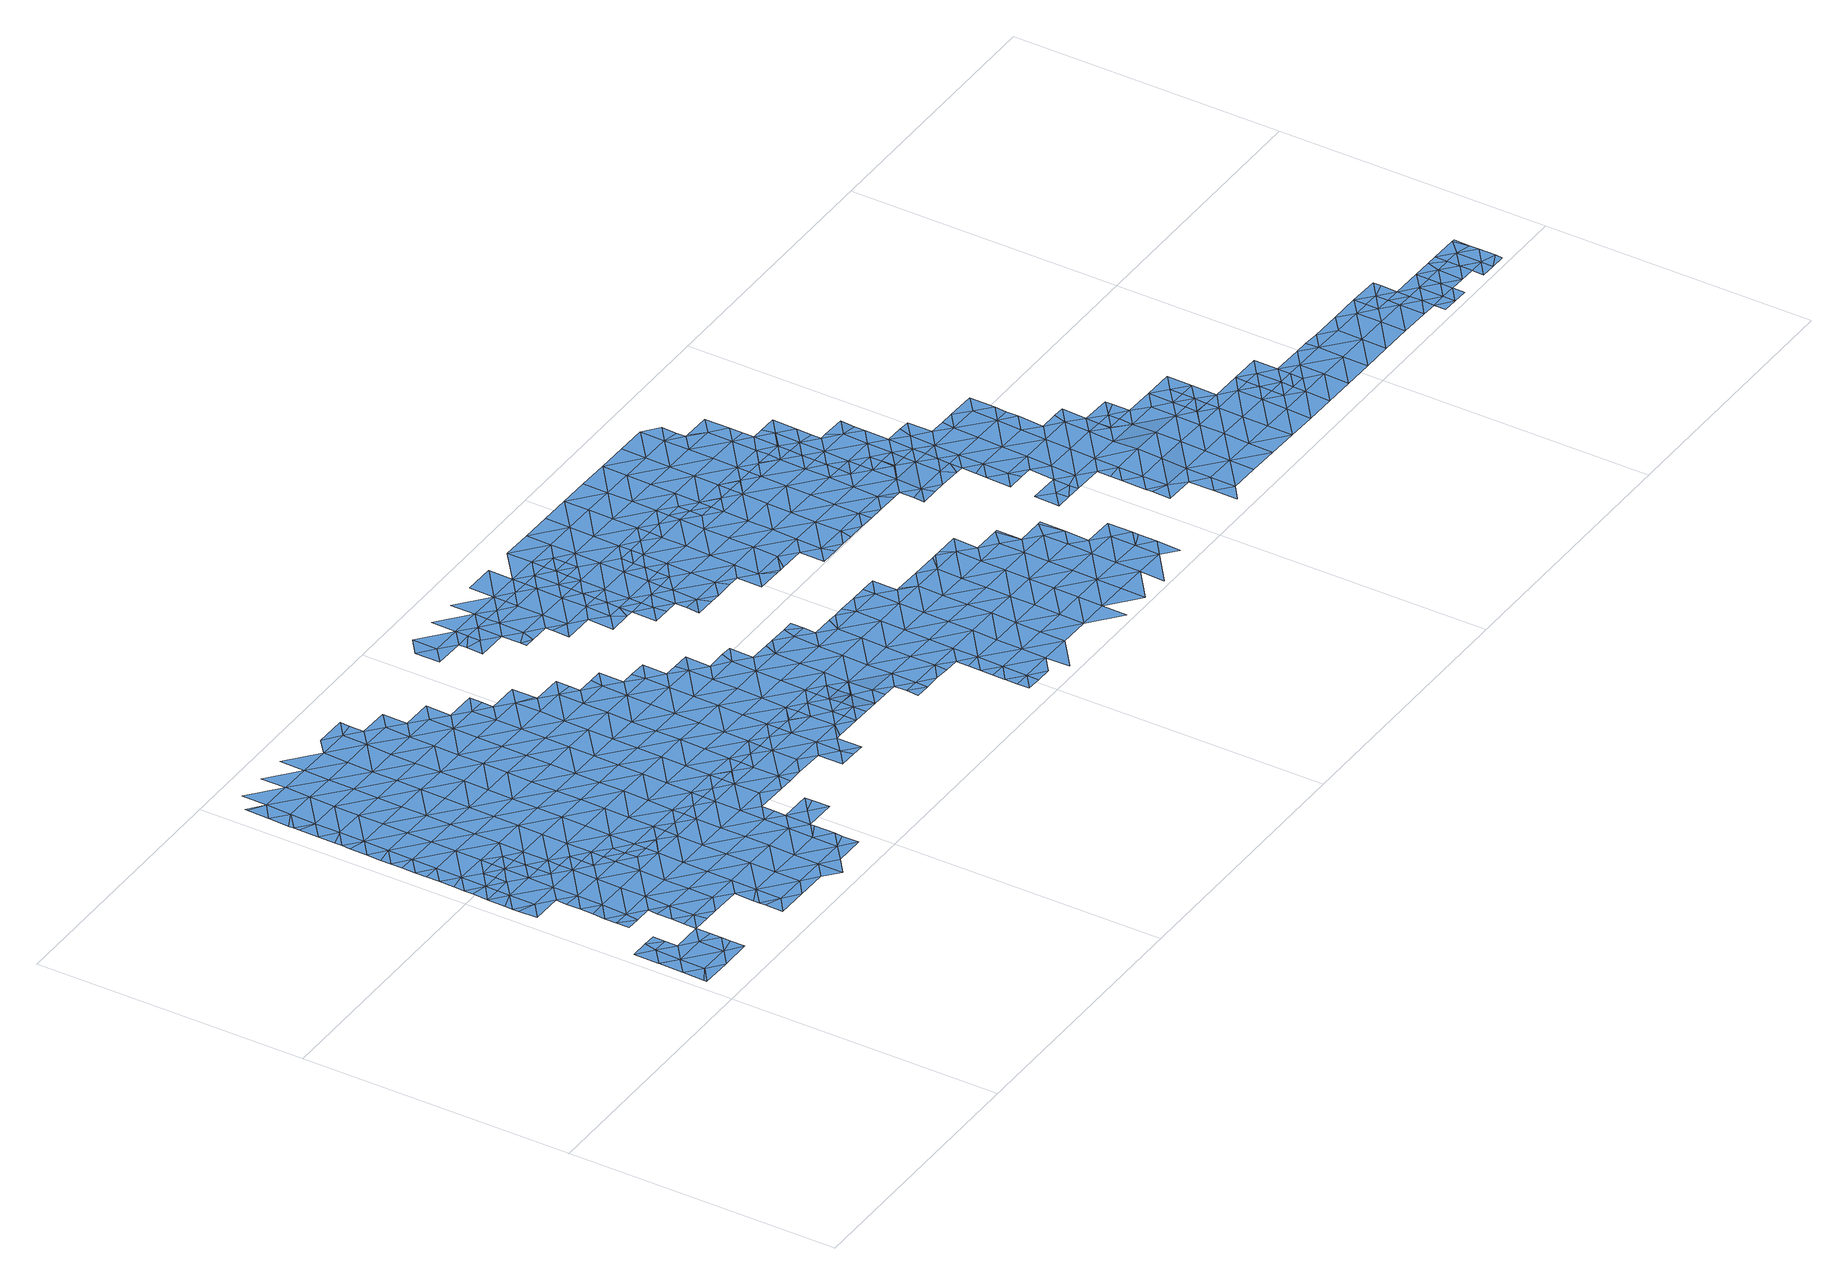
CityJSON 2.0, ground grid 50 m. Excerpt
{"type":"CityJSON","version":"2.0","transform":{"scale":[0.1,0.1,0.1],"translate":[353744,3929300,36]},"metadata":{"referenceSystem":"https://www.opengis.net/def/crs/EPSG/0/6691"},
"CityObjects":{
"waterbody1":{"type":"WaterBody","attributes":{"name":"3","class":"1140","function":"1","WaterBodyRiverFloodingRiskAttribute.description":"6","WaterBodyRiverFloodingRiskAttribute.rankOrg":"1","WaterBodyRiverFloodingRiskAttribute.adminType":"2","WaterBodyRiverFloodingRiskAttribute.scale":"L2"},"geometry":[{"type":"MultiSurface","lod":"1","boundaries":[[[0,1,2]],[[3,4,5]],[[6,7,8]],[[9,10,7]],[[10,9,11]],[[1,10,11]],[[1,12,13]],[[14,2,4]],[[4,2,11]],[[0,12,1]],[[6,15,9]],[[10,1,13]],[[7,6,9]],[[2,1,11]],[[0,2,16]],[[16,2,17]],[[17,2,14]],[[14,4,3]],[[15,18,9]],[[5,4,19]],[[19,4,11]],[[20,19,11]],[[20,11,18]],[[18,11,9]]]}]},
"waterbody2":{"type":"WaterBody","attributes":{"name":"3","class":"1140","function":"1","WaterBodyRiverFloodingRiskAttribute.description":"6","WaterBodyRiverFloodingRiskAttribute.rankOrg":"1","WaterBodyRiverFloodingRiskAttribute.adminType":"2","WaterBodyRiverFloodingRiskAttribute.scale":"L2"},"geometry":[{"type":"MultiSurface","lod":"1","boundaries":[[[21,22,23]],[[24,25,26]],[[27,21,23]],[[28,22,21]],[[21,29,28]],[[25,30,31]],[[32,28,29]],[[33,32,29]],[[25,24,30]],[[31,34,35]],[[30,34,31]],[[29,36,33]],[[35,34,37]],[[38,39,13]],[[37,40,41]],[[27,42,21]],[[30,24,43]],[[39,38,44]],[[45,36,29]],[[40,37,34]],[[27,41,40]],[[13,46,38]],[[47,48,44]],[[43,49,30]],[[29,21,42]],[[30,50,34]],[[47,44,38]],[[42,27,40]],[[43,48,47]],[[51,38,46]],[[49,50,30]],[[47,49,43]],[[52,40,34]],[[53,29,42]],[[45,29,53]],[[50,52,34]],[[51,54,38]],[[55,42,40]],[[56,45,53]],[[57,45,56]],[[47,38,54]],[[42,58,53]],[[59,57,56]],[[47,60,49]],[[61,59,56]],[[62,54,51]],[[63,64,53]],[[55,40,52]],[[42,55,58]],[[60,47,54]],[[53,58,63]],[[65,50,49]],[[56,53,64]],[[66,61,56]],[[67,65,49]],[[68,66,56]],[[68,56,64]],[[50,65,52]],[[49,60,67]],[[69,70,71]],[[72,58,55]],[[73,55,52]],[[74,71,70]],[[75,69,71]],[[76,77,75]],[[77,76,62]],[[78,54,62]],[[79,73,52]],[[76,75,71]],[[65,79,52]],[[73,80,55]],[[60,54,78]],[[80,81,55]],[[76,78,62]],[[60,82,67]],[[72,55,81]],[[78,82,60]],[[71,83,76]],[[82,84,67]],[[67,85,65]],[[86,73,79]],[[87,79,65]],[[71,74,83]],[[84,85,67]],[[85,87,65]],[[88,86,79]],[[87,88,79]],[[74,89,83]],[[76,83,90]],[[78,76,91]],[[92,86,88]],[[82,78,91]],[[76,90,91]],[[82,93,84]],[[91,93,82]],[[94,87,85]],[[95,90,83]],[[89,95,83]],[[96,94,85]],[[97,98,84]],[[99,95,89]],[[97,84,93]],[[95,100,90]],[[85,84,98]],[[85,101,96]],[[100,102,90]],[[85,98,101]],[[91,90,102]],[[99,103,95]],[[93,91,102]],[[93,104,97]],[[105,101,98]],[[103,106,95]],[[95,106,100]],[[104,93,102]],[[105,98,107]],[[97,104,108]],[[98,97,109]],[[110,106,103]],[[98,109,107]],[[97,108,109]],[[100,106,111]],[[102,100,112]],[[104,102,112]],[[100,111,112]],[[104,113,108]],[[114,107,109]],[[106,115,111]],[[116,106,110]],[[113,104,112]],[[106,116,115]],[[113,117,108]],[[108,118,109]],[[115,119,111]],[[112,111,120]],[[114,109,121]],[[111,119,120]],[[109,118,121]],[[113,112,122]],[[108,117,118]],[[112,120,122]],[[123,117,113]],[[124,123,113]],[[124,113,122]],[[120,125,122]],[[126,121,118]],[[127,125,120]],[[123,128,117]],[[117,129,118]],[[118,130,126]],[[131,122,125]],[[132,128,123]],[[133,125,127]],[[118,129,130]],[[117,128,129]],[[131,125,133]],[[134,130,129]],[[135,129,128]],[[129,136,134]],[[137,136,129]],[[128,132,135]],[[138,137,129]],[[135,138,129]],[[132,139,135]],[[140,135,139]],[[141,137,138]],[[142,138,135]],[[138,143,141]],[[144,142,135]],[[135,140,144]],[[142,143,138]],[[145,144,140]],[[146,143,142]],[[145,147,144]],[[148,149,145]],[[150,149,148]],[[151,146,142]],[[142,144,147]],[[152,151,142]],[[145,149,147]],[[149,150,153]],[[142,147,152]],[[154,149,153]],[[147,149,154]],[[155,151,152]],[[156,152,147]],[[157,155,152]],[[158,156,154]],[[147,154,156]],[[159,156,158]],[[157,152,160]],[[152,156,160]],[[161,157,160]],[[162,161,160]],[[163,156,159]],[[160,156,164]],[[164,156,163]],[[162,160,165]],[[160,164,165]],[[165,164,166]],[[166,164,167]],[[168,165,166]],[[167,169,166]],[[169,170,166]],[[166,171,168]],[[167,172,169]],[[170,171,166]]]}]},
"waterbody3":{"type":"WaterBody","attributes":{"name":"3","class":"1140","function":"1","WaterBodyRiverFloodingRiskAttribute.description":"6","WaterBodyRiverFloodingRiskAttribute.rankOrg":"2","WaterBodyRiverFloodingRiskAttribute.adminType":"2","WaterBodyRiverFloodingRiskAttribute.scale":"L2"},"geometry":[{"type":"MultiSurface","lod":"1","boundaries":[[[36,173,33]],[[174,33,173]],[[175,174,173]],[[175,176,177]],[[176,175,173]],[[178,177,176]],[[36,45,173]],[[59,176,173]],[[179,178,176]],[[180,178,179]],[[57,59,173]],[[181,180,179]],[[173,45,57]],[[181,182,183]],[[179,182,181]],[[184,183,182]],[[185,176,59]],[[176,186,179]],[[187,188,189]],[[187,184,188]],[[188,184,182]],[[190,191,189]],[[61,185,59]],[[191,190,192]],[[190,189,188]],[[182,179,186]],[[176,185,186]],[[182,193,188]],[[190,194,192]],[[195,194,196]],[[195,192,194]],[[61,66,185]],[[197,190,188]],[[193,182,186]],[[63,58,198]],[[199,200,201]],[[64,63,198]],[[199,196,200]],[[58,72,198]],[[202,186,185]],[[196,194,200]],[[203,204,201]],[[205,66,68]],[[197,188,193]],[[203,206,204]],[[202,185,66]],[[200,203,201]],[[205,64,198]],[[68,64,205]],[[197,207,190]],[[72,81,198]],[[207,208,190]],[[203,209,206]],[[202,210,186]],[[202,66,205]],[[206,209,211]],[[194,190,208]],[[194,212,200]],[[211,209,213]],[[193,186,210]],[[86,214,73]],[[193,215,197]],[[80,214,81]],[[216,198,81]],[[80,73,214]],[[200,217,203]],[[218,207,197]],[[215,193,210]],[[194,208,212]],[[205,198,219]],[[81,214,216]],[[86,92,214]],[[198,216,219]],[[209,203,217]],[[218,197,215]],[[202,205,220]],[[200,212,217]],[[218,221,207]],[[94,88,87]],[[217,222,209]],[[210,202,220]],[[214,223,216]],[[208,207,221]],[[205,219,220]],[[224,209,222]],[[88,225,92]],[[223,214,92]],[[88,94,225]],[[215,210,226]],[[212,208,227]],[[226,210,220]],[[215,228,218]],[[223,92,225]],[[212,229,217]],[[208,221,227]],[[94,96,225]],[[230,220,219]],[[231,222,217]],[[216,223,232]],[[219,216,230]],[[215,226,228]],[[228,233,218]],[[218,234,221]],[[212,227,229]],[[101,225,96]],[[229,231,217]],[[235,223,225]],[[230,216,232]],[[220,236,226]],[[237,238,222]],[[235,225,101]],[[221,234,227]],[[239,228,226]],[[234,218,233]],[[235,240,223]],[[223,241,232]],[[220,230,236]],[[237,222,231]],[[101,105,235]],[[240,241,223]],[[229,227,242]],[[229,243,231]],[[226,236,239]],[[228,244,233]],[[227,234,242]],[[242,243,229]],[[105,107,235]],[[230,232,241]],[[244,234,233]],[[230,245,236]],[[246,228,239]],[[241,245,230]],[[231,247,237]],[[243,247,231]],[[244,228,246]],[[235,248,240]],[[236,249,239]],[[250,251,237]],[[234,252,242]],[[245,249,236]],[[235,107,248]],[[253,241,240]],[[242,254,243]],[[239,255,246]],[[234,244,252]],[[237,247,250]],[[107,114,248]],[[253,245,241]],[[256,240,248]],[[254,242,252]],[[257,247,243]],[[239,249,258]],[[246,259,244]],[[114,121,248]],[[253,240,256]],[[260,249,245]],[[255,259,246]],[[259,252,244]],[[261,257,243]],[[239,258,255]],[[247,257,250]],[[243,254,261]],[[262,256,248]],[[263,258,249]],[[260,245,253]],[[264,254,252]],[[248,121,262]],[[265,253,256]],[[266,264,252]],[[263,249,260]],[[250,267,268]],[[254,264,261]],[[263,269,258]],[[252,259,266]],[[250,257,267]],[[121,126,262]],[[265,260,253]],[[255,258,269]],[[270,256,262]],[[255,271,259]],[[269,271,255]],[[126,130,262]],[[272,267,257]],[[267,273,268]],[[274,263,260]],[[256,270,265]],[[257,261,275]],[[259,276,266]],[[275,261,264]],[[271,276,259]],[[130,277,262]],[[278,269,263]],[[279,267,272]],[[260,265,274]],[[280,257,275]],[[272,257,280]],[[273,267,279]],[[270,262,277]],[[281,275,264]],[[277,282,270]],[[270,283,265]],[[263,274,284]],[[266,276,285]],[[264,266,281]],[[130,134,277]],[[282,283,270]],[[280,286,272]],[[283,274,265]],[[271,269,278]],[[281,266,285]],[[263,284,278]],[[271,287,276]],[[280,275,288]],[[134,136,277]],[[289,284,274]],[[136,137,277]],[[290,275,281]],[[271,278,287]],[[288,275,290]],[[280,288,286]],[[137,291,277]],[[285,276,292]],[[289,274,283]],[[293,278,284]],[[289,294,284]],[[276,287,292]],[[295,290,281]],[[282,277,291]],[[296,283,282]],[[281,285,297]],[[298,288,290]],[[141,291,137]],[[297,285,292]],[[299,295,281]],[[295,298,290]],[[287,278,293]],[[300,282,291]],[[283,296,289]],[[284,294,293]],[[287,301,292]],[[299,281,297]],[[141,143,291]],[[296,282,300]],[[302,294,289]],[[303,297,292]],[[287,293,301]],[[304,300,291]],[[143,304,291]],[[297,305,299]],[[306,295,299]],[[307,292,301]],[[289,296,302]],[[302,308,294]],[[294,309,293]],[[310,296,300]],[[297,303,305]],[[146,304,143]],[[299,305,311]],[[304,310,300]],[[292,307,303]],[[299,311,306]],[[312,302,296]],[[301,293,309]],[[294,308,309]],[[301,313,307]],[[314,303,307]],[[146,151,304]],[[315,308,302]],[[312,296,310]],[[301,309,316]],[[305,303,317]],[[318,310,304]],[[319,303,314]],[[313,301,316]],[[315,302,312]],[[318,304,151]],[[314,307,313]],[[308,320,309]],[[303,319,317]],[[321,320,308]],[[321,308,315]],[[155,318,151]],[[318,322,310]],[[310,323,312]],[[324,313,316]],[[316,309,320]],[[325,324,316]],[[314,313,326]],[[155,157,318]],[[315,312,323]],[[327,313,324]],[[310,322,323]],[[325,316,320]],[[326,313,327]],[[315,328,321]],[[328,320,321]],[[318,329,322]],[[325,330,324]],[[329,318,157]],[[315,323,331]],[[332,325,320]],[[329,157,161]],[[322,333,323]],[[315,331,328]],[[329,333,322]],[[329,161,162]],[[323,334,331]],[[335,325,332]],[[330,325,335]],[[333,334,323]],[[332,320,336]],[[320,328,336]],[[162,165,329]],[[337,328,331]],[[163,159,338]],[[339,332,336]],[[164,163,338]],[[159,340,338]],[[328,341,336]],[[329,342,333]],[[167,164,338]],[[337,341,328]],[[331,334,343]],[[344,339,336]],[[340,345,338]],[[341,344,336]],[[337,331,343]],[[329,165,342]],[[338,172,167]],[[345,172,338]],[[342,165,168]],[[337,346,341]],[[334,347,343]],[[333,342,348]],[[334,333,347]],[[168,171,342]],[[349,350,345]],[[333,348,347]],[[337,343,351]],[[337,352,346]],[[172,345,350]],[[172,353,169]],[[351,352,337]],[[351,343,354]],[[353,172,350]],[[170,169,353]],[[343,347,354]],[[171,170,353]],[[349,355,350]],[[348,342,356]],[[342,171,356]],[[357,351,354]],[[171,353,356]],[[358,353,350]],[[347,359,354]],[[347,348,360]],[[361,362,363]],[[360,348,356]],[[364,355,361]],[[358,350,355]],[[365,359,347]],[[366,357,354]],[[359,366,354]],[[361,363,364]],[[353,367,356]],[[358,355,364]],[[347,360,365]],[[363,368,364]],[[369,353,358]],[[370,359,365]],[[367,353,369]],[[360,356,367]],[[371,365,360]],[[364,372,358]],[[372,364,368]],[[373,370,365]],[[358,374,369]],[[371,360,367]],[[372,374,358]],[[375,373,365]],[[368,376,372]],[[377,378,379]],[[380,367,369]],[[379,381,377]],[[378,377,382]],[[374,383,369]],[[365,371,375]],[[381,384,377]],[[376,385,372]],[[383,380,369]],[[386,387,388]],[[388,382,386]],[[389,375,371]],[[382,377,386]],[[384,390,377]],[[391,374,372]],[[373,375,392]],[[371,367,380]],[[386,393,387]],[[394,389,371]],[[395,387,393]],[[385,395,393]],[[390,396,377]],[[372,385,391]],[[377,396,386]],[[397,375,389]],[[392,375,397]],[[374,398,383]],[[394,371,380]],[[391,398,374]],[[385,393,391]],[[392,397,399]],[[400,380,383]],[[398,401,383]],[[393,386,402]],[[389,394,403]],[[386,396,402]],[[402,404,393]],[[400,383,401]],[[394,380,400]],[[405,406,396]],[[391,393,407]],[[403,394,408]],[[407,393,404]],[[398,391,407]],[[396,406,402]],[[398,409,401]],[[410,394,400]],[[408,394,410]],[[398,407,409]],[[408,410,411]],[[412,401,409]],[[402,406,413]],[[404,402,414]],[[400,401,415]],[[415,401,412]],[[410,400,415]],[[411,410,416]],[[402,413,414]],[[407,404,417]],[[417,404,414]],[[409,407,417]],[[409,418,412]],[[419,410,415]],[[416,410,419]],[[413,406,420]],[[421,415,412]],[[409,417,418]],[[422,419,415]],[[416,419,423]],[[414,413,424]],[[425,412,418]],[[413,420,424]],[[421,422,415]],[[421,412,425]],[[426,414,424]],[[427,419,422]],[[423,419,427]],[[417,414,428]],[[422,421,429]],[[428,414,426]],[[418,417,428]],[[418,430,425]],[[428,430,418]],[[431,429,421]],[[420,432,433]],[[424,420,434]],[[425,435,421]],[[420,433,434]],[[426,424,436]],[[435,431,421]],[[425,430,437]],[[436,424,434]],[[425,437,435]],[[428,426,438]],[[426,436,438]],[[430,439,437]],[[440,441,433]],[[430,428,439]],[[441,442,433]],[[442,436,434]],[[439,428,438]],[[434,433,442]],[[431,435,443]],[[444,438,436]],[[445,446,437]],[[437,439,445]],[[435,437,446]],[[443,435,447]],[[440,448,441]],[[436,442,444]],[[447,435,446]],[[448,442,441]],[[439,449,445]],[[450,447,446]],[[438,444,451]],[[439,438,449]],[[452,446,445]],[[449,438,451]],[[453,452,445]],[[442,454,444]],[[449,453,445]],[[455,454,442]],[[450,446,456]],[[456,446,452]],[[444,454,451]],[[442,448,455]],[[457,458,448]],[[454,459,451]],[[451,460,449]],[[449,461,453]],[[462,452,453]],[[459,460,451]],[[448,458,455]],[[460,461,449]],[[461,462,453]],[[458,463,455]],[[455,464,454]],[[465,462,461]],[[459,454,466]],[[467,461,460]],[[455,463,464]],[[460,459,468]],[[466,454,464]],[[459,466,468]],[[469,463,458]],[[470,469,458]],[[460,468,467]],[[471,464,463]],[[468,472,467]],[[473,471,463]],[[474,466,464]],[[473,463,469]],[[471,474,464]]]}]},
"waterbody4":{"type":"WaterBody","attributes":{"name":"3","class":"1140","function":"1","WaterBodyRiverFloodingRiskAttribute.description":"6","WaterBodyRiverFloodingRiskAttribute.rankOrg":"2","WaterBodyRiverFloodingRiskAttribute.adminType":"2","WaterBodyRiverFloodingRiskAttribute.scale":"L2"},"geometry":[{"type":"MultiSurface","lod":"1","boundaries":[[[475,476,477]],[[478,476,475]],[[477,476,479]],[[480,479,476]],[[476,478,480]],[[478,481,480]],[[481,482,480]],[[482,483,480]],[[484,480,483]],[[485,483,482]],[[485,486,483]],[[483,487,488]],[[487,483,486]],[[487,486,489]],[[489,490,487]],[[491,492,487]],[[493,494,495]],[[487,490,496]],[[497,495,498]],[[496,490,499]],[[495,494,498]],[[491,487,496]],[[498,500,497]],[[500,501,502]],[[502,497,500]],[[500,503,501]],[[494,504,498]],[[499,505,496]],[[500,506,503]],[[507,506,508]],[[507,503,506]],[[509,508,506]],[[510,496,505]],[[498,504,511]],[[510,512,496]],[[513,511,504]],[[514,510,505]],[[500,498,515]],[[500,516,506]],[[517,509,506]],[[515,498,511]],[[515,516,500]],[[516,517,506]],[[513,518,511]],[[514,519,510]],[[520,521,511]],[[511,521,515]],[[511,518,520]],[[522,512,510]],[[519,522,510]],[[516,523,517]],[[523,519,524]],[[525,516,515]],[[524,517,523]],[[526,525,515]],[[526,515,521]],[[523,522,519]],[[516,527,523]],[[527,516,525]],[[512,522,528]],[[527,529,523]],[[523,530,522]],[[525,531,527]],[[529,530,523]],[[522,530,528]],[[531,532,527]],[[530,533,528]],[[529,527,534]],[[527,532,534]],[[535,534,532]],[[529,536,530]],[[529,534,537]],[[535,538,534]],[[529,537,536]],[[533,530,539]],[[540,537,534]],[[539,530,536]],[[540,534,538]],[[541,536,537]],[[542,540,538]],[[543,537,540]],[[542,544,540]],[[539,536,541]],[[537,543,541]],[[545,546,547]],[[540,548,543]],[[549,544,546]],[[539,541,550]],[[546,545,549]],[[540,544,548]],[[551,541,543]],[[544,549,548]],[[545,552,549]],[[553,543,548]],[[554,549,552]],[[543,553,551]],[[555,549,554]],[[549,556,548]],[[550,541,557]],[[556,553,548]],[[558,555,554]],[[541,551,557]],[[549,555,556]],[[553,559,551]],[[556,559,553]],[[558,560,555]],[[551,561,557]],[[559,561,551]],[[555,560,562]],[[555,563,556]],[[555,562,563]],[[556,564,559]],[[565,563,562]],[[557,561,566]],[[556,563,564]],[[564,567,559]],[[559,568,561]],[[565,569,563]],[[561,570,566]],[[568,559,567]],[[571,563,569]],[[563,572,564]],[[571,569,573]],[[561,568,570]],[[571,573,574]],[[567,575,568]],[[567,564,572]],[[563,571,572]],[[576,577,578]],[[579,575,567]],[[576,580,577]],[[572,579,567]],[[580,581,577]],[[574,582,571]],[[583,568,575]],[[570,568,584]],[[584,568,583]],[[585,586,587]],[[586,578,577]],[[585,578,586]],[[582,588,571]],[[581,589,577]],[[575,579,590]],[[571,588,572]],[[591,592,593]],[[586,594,587]],[[593,595,591]],[[596,594,597]],[[596,587,594]],[[588,598,572]],[[599,579,572]],[[597,600,582]],[[598,599,572]],[[601,602,603]],[[582,600,588]],[[604,603,602]],[[595,593,605]],[[606,594,586]],[[605,593,607]],[[589,595,605]],[[590,579,608]],[[604,609,610]],[[599,608,579]],[[597,594,600]],[[586,577,611]],[[577,589,611]],[[600,612,588]],[[613,606,586]],[[606,614,594]],[[615,616,617]],[[604,602,609]],[[618,610,609]],[[589,605,611]],[[601,619,602]],[[607,620,605]],[[594,621,600]],[[613,586,611]],[[622,623,624]],[[622,618,609]],[[624,618,622]],[[594,614,621]],[[625,616,615]],[[626,615,617]],[[605,627,611]],[[613,628,606]],[[629,619,625]],[[619,630,602]],[[627,605,620]],[[612,600,631]],[[632,633,634]],[[632,635,633]],[[629,625,615]],[[600,621,631]],[[636,623,622]],[[637,623,636]],[[638,637,636]],[[609,602,630]],[[611,639,613]],[[620,638,636]],[[629,630,619]],[[634,640,641]],[[613,642,628]],[[635,643,633]],[[636,644,620]],[[630,645,609]],[[620,644,627]],[[611,627,639]],[[634,633,640]],[[639,646,613]],[[647,648,649]],[[641,650,651]],[[622,609,645]],[[626,652,615]],[[646,642,613]],[[650,626,651]],[[644,653,627]],[[615,654,629]],[[641,640,650]],[[655,643,648]],[[652,654,615]],[[636,622,656]],[[650,652,626]],[[657,630,629]],[[658,633,643]],[[633,659,640]],[[644,636,660]],[[622,645,656]],[[648,647,655]],[[660,661,644]],[[654,657,629]],[[657,645,630]],[[655,658,643]],[[640,662,650]],[[653,644,661]],[[660,636,663]],[[636,656,663]],[[659,633,658]],[[659,662,640]],[[662,652,650]],[[664,655,647]],[[663,665,660]],[[657,666,645]],[[645,667,656]],[[668,664,647]],[[664,658,655]],[[656,667,663]],[[669,665,663]],[[667,645,666]],[[652,662,670]],[[654,652,671]],[[654,672,657]],[[667,673,663]],[[674,666,657]],[[671,652,670]],[[675,658,664]],[[663,673,669]],[[659,658,676]],[[672,674,657]],[[659,677,662]],[[678,664,668]],[[676,658,675]],[[679,666,674]],[[662,677,670]],[[654,671,672]],[[667,666,679]],[[680,673,667]],[[670,681,671]],[[682,675,664]],[[659,676,677]],[[667,679,683]],[[680,667,683]],[[684,674,672]],[[669,673,685]],[[686,687,671]],[[670,688,681]],[[689,676,675]],[[671,681,686]],[[685,673,680]],[[672,671,687]],[[664,678,690]],[[670,677,688]],[[681,688,691]],[[664,690,682]],[[684,672,692]],[[676,693,677]],[[672,687,692]],[[694,691,688]],[[689,675,682]],[[678,695,690]],[[688,677,693]],[[694,688,696]],[[676,689,693]],[[695,697,690]],[[698,696,688]],[[690,699,682]],[[688,693,698]],[[690,697,699]],[[693,689,700]],[[689,682,701]],[[700,689,702]],[[700,703,693]],[[704,698,693]],[[698,705,696]],[[703,704,693]],[[701,682,699]],[[702,689,701]],[[695,706,697]],[[707,706,695]],[[705,698,704]],[[697,708,699]],[[709,702,701]],[[710,705,704]],[[711,701,699]],[[712,709,701]],[[710,704,713]],[[697,706,708]],[[710,714,705]],[[701,711,712]],[[713,715,710]],[[699,708,711]],[[707,716,706]],[[717,708,706]],[[715,714,710]],[[718,716,707]],[[716,717,706]],[[717,719,708]],[[711,720,712]],[[719,721,708]],[[708,721,711]],[[721,722,711]],[[723,720,711]],[[723,711,722]],[[724,717,716]],[[718,725,716]],[[716,726,724]],[[718,727,725]],[[726,716,725]],[[728,729,726]],[[729,728,730]],[[728,726,725]],[[731,732,727]],[[733,730,728]],[[725,732,728]],[[725,727,732]],[[732,734,728]],[[728,734,733]],[[735,732,731]],[[733,734,736]],[[734,737,736]],[[734,732,735]],[[731,738,735]],[[735,739,734]],[[734,739,737]],[[740,741,738]],[[735,738,741]],[[737,739,742]],[[741,743,735]],[[739,735,743]],[[742,739,743]],[[740,744,741]],[[741,745,743]],[[746,742,743]],[[747,746,743]],[[741,744,745]],[[743,745,747]],[[740,748,744]],[[749,745,744]],[[750,751,748]],[[748,751,744]],[[752,749,744]],[[744,751,752]],[[749,752,753]],[[754,755,756]],[[756,757,758]],[[756,755,757]],[[759,758,757]],[[760,757,755]],[[761,762,755]],[[759,757,763]],[[762,760,755]],[[764,763,757]],[[757,760,764]],[[764,765,763]]]}]},
"waterbody5":{"type":"WaterBody","attributes":{"name":"3","class":"1140","function":"1","WaterBodyRiverFloodingRiskAttribute.description":"6","WaterBodyRiverFloodingRiskAttribute.rankOrg":"3","WaterBodyRiverFloodingRiskAttribute.adminType":"2","WaterBodyRiverFloodingRiskAttribute.scale":"L2"},"geometry":[{"type":"MultiSurface","lod":"1","boundaries":[[[766,767,768]],[[495,769,493]],[[497,770,495]],[[497,771,770]],[[772,773,774]],[[524,775,517]],[[507,508,776]],[[777,774,778]],[[503,776,771]],[[779,770,771]],[[780,770,779]],[[781,482,766]],[[485,482,781]],[[767,482,481]],[[489,486,782]],[[777,783,782]],[[775,505,508]],[[509,775,508]],[[503,507,776]],[[773,772,784]],[[770,769,495]],[[769,770,780]],[[497,502,771]],[[486,485,781]],[[502,501,771]],[[501,503,771]],[[509,517,775]],[[785,481,478]],[[481,785,767]],[[768,767,785]],[[777,772,774]],[[482,767,766]],[[490,782,783]],[[486,781,782]],[[782,781,777]],[[781,772,777]],[[781,766,772]],[[786,773,784]],[[766,784,772]],[[489,782,490]],[[499,490,783]],[[505,499,783]],[[783,508,505]],[[783,776,508]],[[777,776,783]],[[778,776,777]],[[776,778,771]],[[778,779,771]],[[778,787,779]],[[788,787,778]],[[774,788,778]],[[524,519,775]],[[519,514,775]],[[514,505,775]]]}]},
"waterbody6":{"type":"WaterBody","attributes":{"name":"3","class":"1140","function":"1","WaterBodyRiverFloodingRiskAttribute.description":"6","WaterBodyRiverFloodingRiskAttribute.rankOrg":"3","WaterBodyRiverFloodingRiskAttribute.adminType":"2","WaterBodyRiverFloodingRiskAttribute.scale":"L2"},"geometry":[{"type":"MultiSurface","lod":"1","boundaries":[[[552,545,789]],[[790,791,792]],[[793,794,791]],[[795,794,793]],[[796,794,795]],[[794,796,797]],[[798,799,797]],[[798,624,799]],[[624,798,618]],[[797,799,794]],[[799,800,794]],[[623,800,799]],[[800,801,794]],[[791,794,801]],[[802,803,804]],[[805,806,807]],[[808,809,810]],[[810,809,811]],[[809,812,811]],[[813,814,812]],[[815,816,817]],[[818,816,819]],[[818,504,820]],[[821,822,823]],[[824,825,826]],[[825,827,828]],[[828,829,830]],[[831,832,833]],[[833,834,831]],[[834,835,831]],[[834,836,835]],[[573,569,837]],[[569,835,837]],[[569,565,835]],[[565,562,835]],[[558,831,560]],[[562,560,831]],[[558,554,831]],[[831,554,789]],[[554,552,789]],[[542,538,826]],[[581,580,838]],[[838,589,581]],[[595,589,838]],[[585,587,836]],[[836,587,837]],[[587,596,837]],[[574,837,582]],[[596,597,582]],[[596,582,837]],[[620,637,638]],[[637,620,800]],[[620,607,800]],[[592,801,593]],[[838,801,592]],[[839,801,838]],[[839,792,801]],[[840,792,839]],[[792,840,803]],[[840,841,803]],[[841,840,842]],[[842,840,843]],[[834,842,843]],[[833,842,834]],[[842,833,830]],[[832,830,833]],[[832,828,830]],[[828,832,825]],[[825,832,789]],[[789,547,825]],[[547,826,825]],[[826,547,546]],[[546,542,826]],[[830,841,842]],[[803,841,804]],[[844,792,803]],[[839,843,840]],[[791,801,792]],[[580,839,838]],[[801,800,593]],[[838,592,591]],[[591,595,838]],[[607,593,800]],[[845,821,823]],[[845,823,820]],[[820,823,818]],[[823,816,818]],[[823,817,816]],[[823,822,817]],[[814,846,812]],[[812,846,811]],[[805,847,806]],[[804,806,847]],[[804,841,806]],[[841,848,806]],[[848,841,830]],[[829,848,830]],[[809,848,829]],[[808,848,809]],[[829,812,809]],[[849,812,829]],[[849,813,812]],[[849,816,813]],[[816,849,819]],[[827,819,849]],[[827,850,819]],[[827,824,850]],[[827,825,824]],[[531,525,526]],[[535,532,851]],[[538,535,851]],[[826,538,851]],[[824,826,851]],[[637,800,623]],[[623,799,624]],[[542,546,544]],[[545,547,789]],[[832,831,789]],[[835,562,831]],[[837,835,836]],[[574,573,837]],[[494,493,852]],[[853,852,493]],[[854,852,853]],[[854,820,852]],[[852,820,504]],[[520,518,850]],[[513,818,518]],[[518,818,819]],[[513,504,818]],[[494,852,504]],[[850,518,819]],[[813,816,815]],[[827,849,829]],[[829,828,827]],[[806,848,808]],[[806,808,807]],[[804,847,855]],[[855,802,804]],[[856,803,802]],[[856,844,803]],[[790,792,844]],[[857,836,834]],[[857,578,836]],[[576,578,857]],[[857,580,576]],[[857,839,580]],[[843,839,857]],[[585,836,578]],[[834,843,857]],[[858,850,824]],[[858,521,850]],[[526,521,858]],[[531,858,532]],[[851,532,858]],[[531,526,858]],[[520,850,521]],[[858,824,851]]]}]},
"waterbody7":{"type":"WaterBody","attributes":{"name":"3","class":"1140","function":"1","WaterBodyRiverFloodingRiskAttribute.description":"6","WaterBodyRiverFloodingRiskAttribute.rankOrg":"3","WaterBodyRiverFloodingRiskAttribute.adminType":"2","WaterBodyRiverFloodingRiskAttribute.scale":"L2"},"geometry":[{"type":"MultiSurface","lod":"1","boundaries":[[[859,860,616]],[[616,860,617]],[[860,859,861]],[[616,625,859]],[[862,859,625]],[[862,861,859]]]}]},
"waterbody8":{"type":"WaterBody","attributes":{"name":"3","class":"1140","function":"1","WaterBodyRiverFloodingRiskAttribute.description":"6","WaterBodyRiverFloodingRiskAttribute.rankOrg":"1","WaterBodyRiverFloodingRiskAttribute.adminType":"2","WaterBodyRiverFloodingRiskAttribute.scale":"L2"},"geometry":[{"type":"MultiSurface","lod":"1","boundaries":[[[694,696,863]],[[863,696,864]],[[865,687,863]],[[863,687,686]],[[691,686,681]],[[686,691,863]],[[864,865,863]],[[691,694,863]]]}]},
"waterbody9":{"type":"WaterBody","attributes":{"name":"3","class":"1140","function":"1","WaterBodyRiverFloodingRiskAttribute.description":"6","WaterBodyRiverFloodingRiskAttribute.rankOrg":"1","WaterBodyRiverFloodingRiskAttribute.adminType":"2","WaterBodyRiverFloodingRiskAttribute.scale":"L2"},"geometry":[{"type":"MultiSurface","lod":"1","boundaries":[[[709,700,702]],[[703,700,866]],[[704,703,866]],[[712,715,866]],[[709,712,866]],[[700,709,866]],[[713,704,866]],[[713,866,715]]]}]},
"waterbody10":{"type":"WaterBody","attributes":{"name":"3","class":"1140","function":"1","WaterBodyRiverFloodingRiskAttribute.description":"6","WaterBodyRiverFloodingRiskAttribute.rankOrg":"1","WaterBodyRiverFloodingRiskAttribute.adminType":"2","WaterBodyRiverFloodingRiskAttribute.scale":"L2"},"geometry":[{"type":"MultiSurface","lod":"1","boundaries":[[[722,867,723]],[[867,721,868]],[[719,868,721]],[[721,867,722]],[[719,717,868]],[[730,869,867]],[[868,717,724]],[[724,729,868]],[[723,867,720]],[[730,867,868]],[[720,867,869]],[[729,730,868]],[[729,724,726]]]}]},
"waterbody11":{"type":"WaterBody","attributes":{"name":"3","class":"1140","function":"1","WaterBodyRiverFloodingRiskAttribute.description":"6","WaterBodyRiverFloodingRiskAttribute.rankOrg":"1","WaterBodyRiverFloodingRiskAttribute.adminType":"2","WaterBodyRiverFloodingRiskAttribute.scale":"L2"},"geometry":[{"type":"MultiSurface","lod":"1","boundaries":[[[870,747,745]],[[745,749,870]],[[749,753,870]],[[871,746,870]],[[872,871,870]],[[753,872,870]],[[746,747,870]]]}]},
"waterbody12":{"type":"WaterBody","attributes":{"name":"3","class":"1140","function":"1","WaterBodyRiverFloodingRiskAttribute.description":"6","WaterBodyRiverFloodingRiskAttribute.rankOrg":"1","WaterBodyRiverFloodingRiskAttribute.adminType":"2","WaterBodyRiverFloodingRiskAttribute.scale":"L2"},"geometry":[{"type":"MultiSurface","lod":"1","boundaries":[[[873,874,754]],[[753,875,759]],[[752,875,753]],[[758,759,875]],[[750,876,873]],[[750,873,877]],[[873,754,877]],[[754,756,877]],[[877,756,875]],[[751,875,752]],[[877,875,751]],[[875,756,758]],[[750,877,751]]]}]},
"waterbody13":{"type":"WaterBody","attributes":{"name":"3","class":"1140","function":"1","WaterBodyRiverFloodingRiskAttribute.description":"6","WaterBodyRiverFloodingRiskAttribute.rankOrg":"1","WaterBodyRiverFloodingRiskAttribute.adminType":"2","WaterBodyRiverFloodingRiskAttribute.scale":"L2"},"geometry":[{"type":"MultiSurface","lod":"1","boundaries":[[[878,762,761]],[[879,880,881]],[[881,880,878]],[[762,878,760]],[[882,883,884]],[[883,882,878]],[[882,881,878]],[[878,880,760]],[[760,880,764]],[[764,880,765]],[[885,883,878]],[[886,765,880]],[[761,885,878]],[[886,880,879]],[[886,879,887]]]}]}
},
"vertices":[
[123,95,15],[96,119,15],[95,73,14],[9,52,14],[38,74,14],[9,57,14],[46,190,14],[68,166,14],[69,189,14],[40,167,14],[68,143,14],[39,120,14],[124,116,15],[124,142,15],[67,51,14],[12,190,14],[123,78,15],[123,50,15],[11,144,14],[10,97,14],[11,143,14],
[44,397,16],[15,409,15],[15,374,16],[95,234,15],[70,260,15],[70,235,15],[72,374,16],[15,421,15],[44,444,16],[98,258,15],[70,281,15],[16,435,15],[16,468,15],[99,304,16],[71,303,16],[45,467,16],[71,328,16],[153,165,15],[125,165,15],[100,350,16],[71,353,16],[100,396,16],[126,234,16],[125,189,15],[73,467,16],[156,141,15],[154,211,15],[125,216,15],[155,257,16],[155,303,16],[181,141,15],[156,349,16],[101,443,16],[210,164,15],[157,395,16],[102,489,16],[74,489,16],[129,419,16],[74,512,16],[211,210,15],[102,512,16],[238,140,15],[129,443,16],[130,466,16],[212,302,16],[130,511,16],[211,256,15],[130,489,16],[237,81,15],[236,48,15],[265,70,15],[157,419,16],[185,372,16],[293,47,15],[237,93,15],[266,116,15],[237,103,15],[267,163,15],[213,349,16],[186,395,16],[186,418,16],[267,209,15],[322,69,15],[268,255,15],[269,302,16],[213,371,16],[241,325,16],[241,348,16],[350,46,15],[323,115,15],[323,162,15],[241,371,16],[324,208,15],[269,325,16],[378,68,15],[297,324,16],[325,254,15],[326,301,15],[378,22,15],[379,114,15],[298,324,16],[380,161,15],[407,45,15],[381,207,15],[326,324,16],[435,67,15],[354,323,15],[381,253,15],[382,300,15],[463,44,15],[436,114,15],[437,160,15],[437,206,15],[383,323,15],[464,90,15],[463,75,15],[438,252,15],[439,299,15],[464,127,15],[464,136,15],[411,323,15],[465,183,15],[466,228,15],[466,205,15],[493,159,15],[439,322,15],[522,135,15],[495,251,15],[496,298,15],[467,322,15],[522,182,15],[523,227,15],[522,168,15],[496,321,15],[552,250,14],[524,321,14],[525,321,14],[552,297,14],[551,227,14],[579,227,14],[553,320,14],[609,296,13],[581,320,14],[608,249,13],[636,226,13],[609,319,13],[665,248,13],[636,180,13],[664,202,13],[669,180,13],[638,319,13],[666,295,13],[692,179,13],[693,225,12],[666,318,13],[722,248,12],[694,318,12],[700,225,13],[750,224,13],[722,294,12],[695,318,12],[723,317,12],[750,247,13],[751,270,13],[751,317,12],[779,293,12],[779,270,13],[779,316,12],[807,270,12],[807,293,11],[808,316,12],[807,269,12],
[45,490,16],[17,496,16],[17,513,16],[46,536,16],[17,532,16],[18,560,16],[47,583,16],[18,584,16],[18,606,16],[47,629,16],[19,631,16],[19,652,16],[103,535,16],[103,582,16],[19,671,16],[48,675,16],[20,698,16],[49,721,16],[20,729,16],[21,745,16],[104,628,16],[50,767,16],[21,759,16],[21,790,16],[105,674,16],[158,442,16],[22,826,16],[50,813,16],[22,837,16],[159,534,16],[51,860,16],[22,846,16],[158,488,16],[23,884,17],[106,720,16],[106,766,16],[52,906,17],[160,581,16],[24,924,17],[107,812,16],[24,929,17],[214,395,16],[161,627,16],[214,441,16],[108,859,16],[162,673,16],[215,487,16],[216,533,16],[162,719,16],[109,905,17],[270,394,16],[53,952,17],[270,348,16],[217,580,16],[163,765,16],[217,626,16],[164,811,16],[272,486,16],[165,858,16],[271,440,16],[218,672,16],[219,718,16],[326,347,16],[273,532,16],[165,904,17],[109,951,17],[273,579,16],[327,393,16],[328,439,16],[220,764,16],[220,810,16],[275,671,16],[329,485,16],[274,625,16],[221,857,16],[383,346,15],[329,531,16],[222,903,17],[166,950,17],[276,717,16],[385,438,16],[276,764,16],[331,624,16],[384,392,16],[278,856,17],[330,578,16],[332,670,16],[385,484,16],[277,810,16],[440,345,15],[386,530,16],[333,763,16],[441,437,16],[332,717,16],[279,902,17],[250,925,17],[387,577,16],[440,391,16],[388,623,16],[307,879,17],[308,924,17],[442,483,16],[334,809,16],[388,669,16],[496,344,15],[443,576,16],[307,906,17],[335,855,17],[390,762,16],[497,390,15],[498,436,15],[443,529,16],[389,716,16],[363,878,17],[444,622,16],[362,831,17],[499,483,15],[391,808,16],[553,343,14],[445,668,16],[500,575,16],[499,529,16],[419,784,16],[555,436,15],[446,715,16],[420,831,16],[446,761,16],[554,389,15],[501,621,16],[555,482,15],[502,714,16],[610,342,14],[474,738,16],[475,783,16],[502,667,16],[556,528,15],[557,574,16],[611,388,14],[475,759,16],[611,435,14],[558,666,16],[531,690,16],[612,481,15],[558,620,16],[531,737,16],[666,341,13],[531,694,16],[614,573,15],[613,527,15],[667,387,13],[668,434,14],[586,643,16],[614,619,16],[587,689,16],[586,663,16],[669,526,15],[723,340,12],[618,642,16],[669,480,14],[643,596,15],[724,386,13],[725,433,13],[643,642,16],[670,572,15],[726,525,14],[778,247,14],[668,596,15],[778,223,14],[698,549,15],[780,339,12],[725,479,14],[699,595,15],[806,223,13],[722,548,15],[781,432,14],[781,385,13],[835,222,13],[835,246,13],[754,501,14],[755,548,14],[836,292,11],[782,478,15],[863,222,12],[837,338,12],[790,501,15],[892,245,11],[810,455,14],[837,384,12],[863,199,12],[862,176,12],[891,176,11],[891,199,11],[838,431,14],[811,500,15],[893,337,12],[919,176,11],[892,291,11],[848,454,14],[894,383,12],[948,198,11],[867,454,13],[948,244,11],[895,430,13],[947,175,11],[1002,58,10],[974,81,10],[974,59,10],[950,336,12],[974,36,10],[974,82,10],[949,290,11],[1002,35,10],[976,175,10],[1003,104,10],[975,128,10],[975,105,10],[922,406,13],[1030,35,10],[1004,197,10],[902,453,13],[1004,151,10],[951,382,12],[975,151,10],[1059,57,10],[923,429,13],[1005,243,10],[923,453,13],[1007,336,11],[1006,290,11],[1060,103,10],[964,406,12],[1060,150,10],[1058,11,12],[1115,56,10],[1061,196,11],[980,405,12],[1062,242,11],[1007,382,12],[1001,405,12],[1063,289,11],[1116,102,10],[1117,149,10],[1063,335,11],[1036,404,12],[1118,195,11],[1118,241,11],[1064,381,12],[1172,55,10],[1120,334,11],[1092,357,12],[1065,404,12],[1173,101,10],[1119,288,10],[1174,148,10],[1093,403,12],[1174,194,10],[1097,357,12],[1175,240,10],[1148,356,11],[1228,8,10],[1229,55,10],[1230,101,10],[1177,333,11],[1230,147,10],[1176,287,10],[1231,193,10],[1232,239,10],[1285,8,10],[1286,54,10],[1286,100,10],[1198,355,11],[1287,146,10],[1233,286,10],[1233,332,11],[1206,355,11],[1342,53,9],[1289,238,10],[1218,355,11],[1288,192,10],[1261,309,10],[1289,285,10],[1344,145,9],[1343,99,9],[1262,354,11],[1341,7,9],[1399,52,9],[1345,191,10],[1345,237,10],[1318,261,10],[1313,308,10],[1400,98,9],[1400,144,9],[1318,308,10],[1372,168,9],[1368,260,10],[1373,214,10],[1428,74,9],[1427,29,8],[1429,121,9],[1374,260,10],[1428,109,9],[1429,167,9],
[534,875,17],[562,898,17],[534,921,17],[590,874,17],[563,944,17],[619,897,17],[618,874,17],[647,873,17],[676,896,17],[620,943,17],[675,873,17],[703,872,17],[732,895,17],[676,942,17],[732,872,17],[760,872,17],[790,940,17],[733,941,17],[814,685,16],[842,685,16],[814,709,16],[789,894,17],[814,732,17],[843,708,16],[789,871,17],[843,754,17],[815,777,17],[815,755,17],[815,778,17],[871,684,16],[817,871,17],[844,800,17],[816,801,17],[816,824,17],[844,824,17],[846,893,17],[899,707,17],[846,939,17],[899,684,16],[845,870,17],[900,753,17],[901,799,17],[873,823,17],[927,684,16],[874,870,17],[927,707,17],[928,730,17],[902,892,17],[902,846,17],[873,846,17],[929,776,17],[928,753,17],[957,798,17],[903,938,17],[958,845,17],[959,891,17],[957,775,17],[986,775,17],[960,937,17],[1014,798,17],[1014,774,17],[1016,890,17],[1015,844,17],[1042,774,17],[1016,936,17],[1071,797,17],[1072,889,17],[1070,773,17],[1072,843,17],[1099,773,17],[1126,727,17],[1099,750,17],[1098,727,17],[1128,796,17],[1127,750,17],[1073,935,17],[1129,888,17],[1154,726,17],[1128,842,17],[1155,726,17],[1183,749,17],[1184,795,17],[1130,934,17],[1183,726,17],[1185,841,17],[1211,726,17],[1186,887,17],[1212,725,17],[1240,748,17],[1241,794,17],[1240,725,17],[1187,933,17],[1242,840,17],[1242,886,17],[1268,725,17],[1243,932,17],[1297,747,17],[1298,793,17],[1269,725,17],[1297,724,17],[1270,863,17],[1323,608,16],[1351,607,15],[1324,631,16],[1298,839,17],[1323,585,15],[1351,585,15],[1325,724,17],[1270,880,17],[1271,909,17],[1324,654,16],[1352,653,16],[1324,677,16],[1326,769,17],[1379,584,15],[1276,863,17],[1378,538,15],[1378,537,15],[1379,537,15],[1353,700,16],[1379,561,15],[1325,700,17],[1325,723,17],[1326,790,17],[1327,816,17],[1354,746,17],[1466,351,10],[1461,374,10],[1432,351,10],[1433,398,11],[1407,560,15],[1381,676,16],[1407,537,14],[1327,862,17],[1462,421,11],[1433,417,11],[1408,606,15],[1349,769,17],[1409,652,16],[1381,694,16],[1516,281,8],[1487,275,8],[1487,258,8],[1434,444,12],[1489,350,10],[1435,537,14],[1381,723,17],[1462,467,12],[1435,490,13],[1434,467,12],[1488,305,8],[1544,257,7],[1436,583,15],[1393,676,16],[1517,327,9],[1518,373,10],[1382,768,17],[1543,153,7],[1571,142,7],[1543,165,7],[1542,119,7],[1463,513,13],[1435,513,14],[1435,536,14],[1437,629,15],[1571,188,7],[1544,211,7],[1438,675,16],[1598,118,6],[1464,559,14],[1518,420,11],[1437,648,15],[1626,48,6],[1598,71,6],[1597,26,7],[1572,234,7],[1544,232,7],[1573,280,7],[1471,583,14],[1574,326,8],[1626,94,6],[1519,466,12],[1574,372,9],[1627,141,6],[1628,187,8],[1492,536,14],[1492,582,14],[1629,233,9],[1520,512,13],[1683,93,6],[1523,535,13],[1575,419,10],[1576,465,11],[1682,47,6],[1549,535,13],[1629,279,7],[1630,325,8],[1631,371,9],[1577,511,12],[1603,395,9],[1684,140,6],[1685,186,7],[1685,232,8],[1739,46,5],[1604,442,11],[1604,487,12],[1658,302,7],[1741,139,6],[1604,465,11],[1638,395,9],[1605,534,12],[1659,325,7],[1659,348,8],[1686,278,6],[1741,185,6],[1740,92,5],[1659,302,7],[1660,394,9],[1742,231,6],[1687,302,7],[1796,45,5],[1715,301,7],[1797,91,5],[1743,277,6],[1797,138,5],[1770,208,6],[1798,184,5],[1770,207,6],[1771,230,6],[1771,254,6],[1772,300,6],[1853,90,5],[1852,44,4],[1854,137,5],[1798,207,5],[1800,277,6],[1855,183,5],[1827,206,5],[1799,253,6],[1828,299,6],[1827,253,6],[1910,89,5],[1882,113,5],[1909,43,4],[1883,136,5],[1884,205,5],[1883,159,5],[1883,160,5],[1883,183,5],[1910,113,5],[1967,89,4],[1938,112,5],[1966,42,4],[1967,135,5],[1939,136,5],[1939,159,5],[2023,42,4],[2023,88,4],[1996,158,5],[2024,134,5],[2080,87,4],[2022,158,5],[2053,157,4],[2079,41,4],[2081,133,4],[2136,40,4],[2137,86,4],[2110,156,4],[2137,132,4],[2193,85,4],[2165,109,4],[2166,155,4],[2166,132,4],[2193,39,4],[2194,108,4],[2221,38,4],[2222,61,4],[2222,84,4],[2222,108,4],[2277,37,4],[2306,37,4],[2278,60,4],[2307,83,4],[2278,83,4],[2279,107,4],[2335,60,4],[2335,36,4],[2335,59,4],[2314,106,4],[2335,83,4],[2336,106,4],
[646,827,17],[618,851,17],[589,828,17],[800,686,16],[786,709,16],[787,755,17],[674,803,17],[665,780,17],[702,779,17],[845,847,17],[787,801,17],[731,802,17],[730,756,17],[758,733,17],[757,686,16],[675,850,17],[731,849,17],[788,848,17],[646,792,17],[590,859,17],[646,780,17],[701,734,17],[702,766,17],
[1126,704,17],[1304,492,15],[1321,492,14],[1293,516,15],[1321,466,14],[1349,469,13],[1321,446,13],[1355,446,13],[1377,445,13],[1419,445,12],[1406,468,13],[1406,514,14],[1350,515,15],[1208,494,15],[1236,517,15],[1180,517,15],[1129,495,15],[1123,518,15],[1095,496,15],[1095,542,15],[1067,566,15],[1048,543,15],[1038,543,15],[1010,567,15],[983,591,15],[982,544,15],[961,591,15],[954,614,15],[926,591,15],[899,661,16],[955,660,16],[870,638,16],[869,592,15],[906,592,15],[898,615,15],[1013,705,17],[1069,705,16],[1070,751,17],[1012,659,16],[1069,658,16],[1068,612,16],[1125,611,16],[1183,703,17],[1125,657,16],[1182,656,16],[1239,655,16],[1239,702,17],[1295,654,16],[1296,701,17],[1351,561,15],[1294,562,15],[1237,563,15],[1180,564,15],[1181,610,16],[1238,609,16],[1264,493,15],[870,617,16],[1030,543,15],[1151,495,15],[1124,565,15],[1011,613,15],[956,706,17],[1013,751,17],[842,662,16],[813,639,16],[844,638,16],[1174,494,15],[1236,493,15],[1295,608,16],[957,752,17],
[1459,282,8],[1460,259,8],[1431,259,8],[1432,306,8],
[1687,324,7],[1715,333,7],[1715,347,7],
[1799,230,6],
[1911,182,5],[1911,136,5],[1940,204,5],
[2194,131,4],[2223,154,4],[2223,140,4],
[2249,15,4],[2277,15,4],[2250,84,4],[2221,16,4],[2249,38,4],
[2363,36,4],[2391,75,4],[2363,82,4],[2391,58,4],[2391,26,4],[2362,13,4],[2390,13,4],[2334,14,4],[2387,105,4],[2392,105,4]
]}
